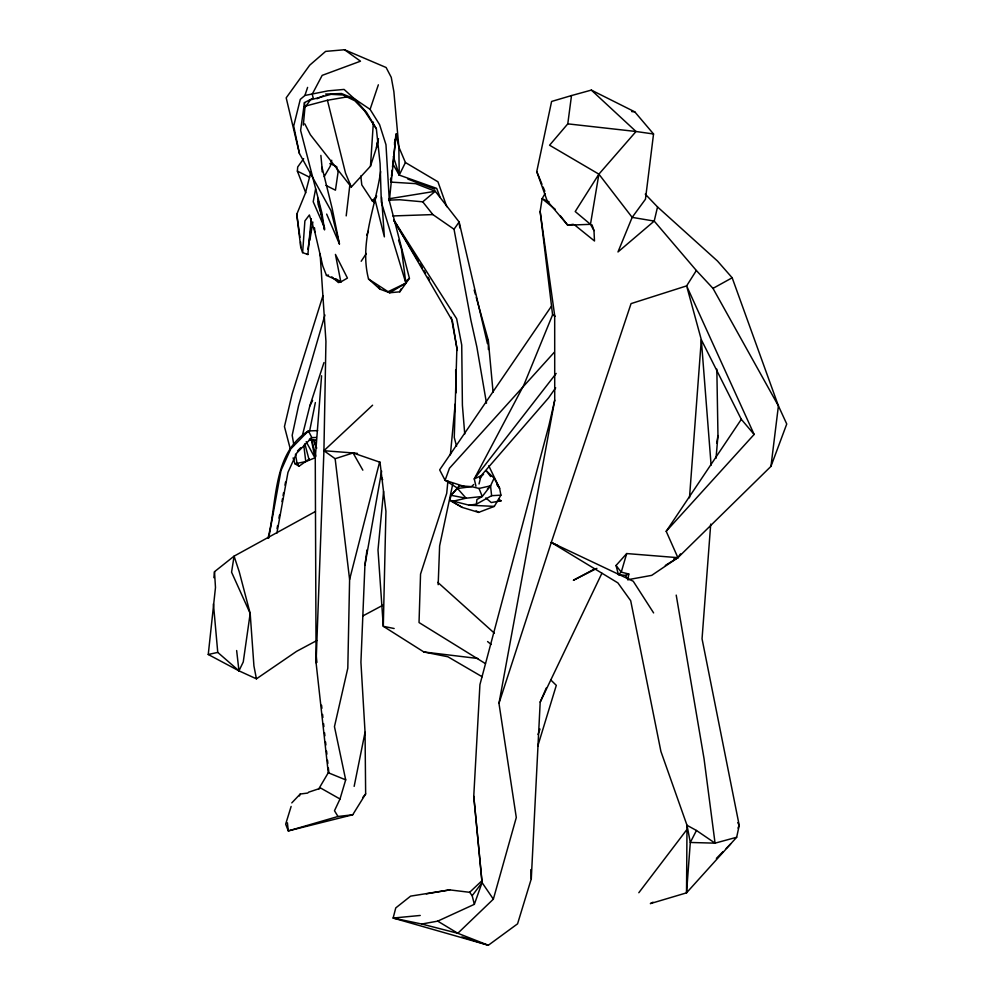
<?xml version="1.0" encoding="UTF-8"?>
<svg xmlns="http://www.w3.org/2000/svg" width="995" height="995" viewBox="0 0 995 995"><rect width="100%" height="100%" fill="white"/><g stroke="black" fill="none" stroke-linecap="round" stroke-linejoin="round"><path stroke-width="1.49" d="M645.245 194.125L657.533 206.948L654.212 221.089L617.982 251.959L632.161 217.37L645.457 199.211L653.541 133.989L634.76 111.838L591.341 90.097L571.503 95.57L567.784 123.853L549.576 145.22L598.89 174.15L632.161 217.37L654.212 221.089L696.351 270.503L686.625 285.888L631.054 303.612L551.292 542.462L617.895 582.896L630.693 600.706L660.916 751.461L687.01 825.29L686.525 892.851L650.369 903.609L653.043 902.204M318.524 789.296L328.275 772.742L316.087 662.819L323.922 450.71L325.937 341.434L320.104 253.638M372.603 405.201L323.922 450.71L335.141 458.707L349.606 579.488L347.802 668.205L334.457 726.636L345.688 779.856L340.004 798.997L334.482 810.738L337.989 816.485L352.715 814.781L365.65 793.948L365.053 732.295L360.924 662.247L364.916 565.222L366.993 549.961M418.36 261.225L393.659 219.994L452.389 320.875L456.879 348.262L454.267 437.452L456.556 446.282M380.625 171.513C375.563 207.209 359.133 242.606 368.536 279.01L379.891 289.122L389.717 292.766L399.828 291.809L409.442 278.326L389.344 200.891L385.973 144.698L379.592 124.636L370.09 109.363L354.456 98.828L344.071 89.426L328.027 90.856L304.918 95.458L300.279 99.4L293.687 126.042L299.42 153.491L330.925 210.554L339.444 244.049L326.671 214.099M438.173 584.687L439.628 545.857L452.862 483.607M420.226 915.462L393.137 918.049L421.743 924.032L437.713 921.134L474.341 904.331L472.177 895.699L469.64 892.304L449.74 889.891L410.624 896.122L395.761 907.925L393.137 918.049L488.334 945.25L517.574 923.82L531.28 878.859L540.198 702.097L546.317 687.943M474.341 904.331L482.065 882.59L473.757 796.224L479.926 684.647L548.904 425.562L554.725 400.226L554.688 315.577L540.148 211.425L542.126 198.701L545.098 193.515M381.607 197.52L384.368 236.86L375.127 200.045L376.583 195.766M304.806 123.853L310.365 134.735L351.31 187.06L370.476 166.19L373.386 122.136M311.211 218.664L307.878 254.521L302.617 252.63L304.893 220.927L309.37 214.995L314.88 232.146L322.753 265.901L326.459 275.404L340.837 281.908L347.442 278.09L335.439 254.409L340.837 281.908L338.437 282.58L331.783 276.846M689.485 497.786L701.313 339.705L686.625 285.888L754.135 434.442L666.202 531.305L677.906 557.673L651.725 575.359L627.907 579.699L625.556 575.408L618.405 574.612L616.042 565.483L626.701 553.556L677.906 557.673L770.963 466.356L786.746 424.007L778.413 405.885L712.992 288.388L696.351 270.503M305.751 192.781L297.381 171.128L297.704 166.986L303.674 158.653M710.716 524.091L702.047 638.802L739.223 825.39L736.661 837.268L686.525 892.851L690.306 842.466L687.01 825.29L696.463 830.477L715.057 843.151L736.661 837.268M321.572 375.799L315.266 458.086L316.087 662.819M716.027 458.26L717.967 435.561L716.835 369.17M303.326 125.121L304.955 107.423L304.458 102.609L313.276 98.107L312.194 94.239L322.169 75.371L360.501 61.193L344.531 49.75L325.626 51.392L309.731 65.16L286.187 97.846L299.42 153.491M383.572 491.368L378 550.011L383.299 626.303L423.858 651.974L447.899 656.775L482.165 676.762M447.899 480.983L446.73 493.284L420.549 574.078L419.032 622.547L485.46 663.628M450.374 454.827L455.175 404.069M316.87 640.506L296.56 651.364L256.424 678.839L238.962 670.841L208.253 654.499L215.48 587.498L214.51 571.702L234.074 556.155L315.44 511.492M307.965 249.335L311.062 228.104M389.344 200.891L396.147 134.151L398.846 146.986L405.425 162.533L437.949 181.799L446.767 206.674M213.875 577.672L214.51 571.702M390.824 182.147L391.147 179.15M391.483 176.152L392.154 170.145M392.49 167.148L396.147 134.151L395.587 137.161M476.394 504.166L491.617 495.684L490.535 485.834L479.005 488.458L471.655 486.63L459.441 485.809L451.121 495.323L449.752 500.274L469.118 505.186L476.394 504.166L476.916 499.515L482.264 496.48L490.535 485.834L494.105 478.16L486.169 470.66L490.647 476.555M346.198 215.89L349.942 184.187M770.963 466.356L778.413 405.885L732.171 277.779L717.519 261.063L657.533 206.948M304.458 102.609L300.614 130.432L321.907 212.93L324.544 229.92L318.412 201.376M370.476 166.19L376.471 147.646L377.316 142.011M394.505 144.81L396.147 134.151M716.786 443.198L717.967 435.561M627.907 579.699L628.803 574.015L621.253 572.137L616.042 565.483M309.793 240.442L312.865 222.072M653.541 133.989L636.029 131.502L598.89 174.15L590.47 224.323L593.99 230.591L594.488 240.989L574.252 224.646M364.916 565.222L381.657 471.12M268.016 538.084C277.505 501.816 272.17 453.683 308.413 430.922L317.666 430.624M268.662 538.233L281 470.498L290.751 448.932L308.413 430.922L311.87 437.626L316.273 437.477M277.058 528.606L277.605 525.596M278.961 518.109L279.508 515.099M281.971 501.604L282.518 498.607M283.065 495.609L283.612 492.612M284.98 485.112L285.528 482.115M276.896 533.146L287.965 472.389L296.684 453.123L311.87 437.626L309.37 439.305M421.743 924.032L457.799 933.285L493.358 899.157L516.293 817.529L498.968 703.328L554.725 400.226M315.614 188.901L313.201 201.749L324.731 228.216M394.455 143.168L395.015 140.158M315.365 402.552L309.644 430.922L302.517 434.927L309.806 406.035L323.96 362.59M354.158 786.373L365.053 732.295M598.89 174.15L575.222 211.549L590.47 224.323L567.735 225.206L547.225 200.965L536.753 171.575L551.603 101.453L571.503 95.57M376.471 147.646L378.498 138.616M331.708 160.245L330.278 166.14L324.221 176.6M479.018 483.98L481.082 475.747L548.618 397.838L555.683 387.801M349.606 579.488L379.68 461.767M310.95 171.812L305.415 193.154L296.771 214.286L300.776 247.481L302.617 252.63M324.942 314.992L298.537 405.823L292.182 435.312L293.948 445.486M626.701 553.556L621.253 572.137L618.405 574.612M537.735 746.2L556.304 685.356L550.956 680.107M291.125 806.447L285.664 824.158L288.289 830.912L352.715 814.781M322.952 295.689L292.157 393.896L284.446 426.606L290.329 449.106M498.968 703.328L551.292 542.462L633.243 581.254L653.615 612.92M304.918 95.458L307.604 87.386M370.09 109.363L378.349 84.811M538.009 734.509L539.999 729.036M399.828 291.809L400.848 289.048M366.695 235.28L368.399 230.964M299.458 795.963L300.241 794.022L307.865 793.04M540.148 211.425L552.586 314.818L523.855 385.028L474.254 478.906L475.946 486.182M737.991 828.051L739.223 825.39L737.78 822.641M540.198 702.097L601.9 573.269M213.427 603.865L217.756 652.397L238.962 670.841L243.253 661.973L250.18 613.455L239.21 571.677L234.074 556.155L231.574 572.2L250.18 613.455L253.936 665.991L256.424 678.839M439.939 196.923L436.693 188.391L399.231 175.095L405.425 162.533M309.806 406.035L312.592 400.475M696.463 830.477L690.306 842.466L715.057 843.151L704.025 758.576L676.214 595.11M449.752 500.274L462.277 507.413L478.632 512.4L494.328 506.38L500.908 495.162L499.627 488.346L488.769 465.809M361.185 261.262L366.347 253.501M666.202 531.305L741.312 419.33L701.313 339.705L711.114 465.2M665.319 565.434L677.906 557.673L680.518 553.842M551.292 306.41L439.653 469.876L445.088 480.299L457.887 488.371M486.493 403.211L476.854 346.956L470.921 320.315L454.031 229.236L459.13 221.984L435.275 191.276L415.624 183.64L391.445 182.147L390.388 179.324M459.441 485.809L451.121 495.323L466.083 498.209L482.264 496.48L479.005 488.458M304.955 107.423L310.452 99.886L331.099 94.326L342.952 94.973L354.892 100.806L364.456 110.768L376.359 128.79L380.09 163.578L381.334 202.084L405.873 283.152L389.717 292.766L368.536 279.01M472.177 895.699L482.065 882.59L473.757 796.224M638.815 892.726L686.612 829.917M556.168 373.436L474.254 478.906L481.082 475.747M362.727 797.542L365.65 793.948M554.265 352.305L449.454 468.247L445.088 480.299L465.374 486.829M291.784 802.903L300.241 794.022M473.645 484.54L471.655 486.63L457.538 488.495L466.083 498.209L452.066 501.455L462.277 507.413M479.602 478.309L483.57 474.155M297.505 450.971L300.689 447.725M716.388 858.374L722.942 851.745M726.213 848.436L730.591 844.021M487.388 488.993L490.535 485.834M374.617 202.632L372.242 200.729L376.508 196.6M469.64 892.304L481.941 880.724M389.057 200.132L399.754 199.746L422.738 201.823L435.275 191.276L388.945 198.789M406.171 280.926L409.442 278.326M309.221 458.981L299.01 466.245L294.993 463.782L293.127 457.911M712.992 288.388L732.171 277.779M294.993 463.782L305.776 461.58L314.942 457.849L315.751 456.071L311.808 439.802M362.939 615.893L383.249 605.035M595.11 568.692L573.381 580.272L596.9 568.369M387.64 291.908L405.873 283.152L401.42 248.862L398.585 240.181M316.932 98.766L323.487 95.794M625.556 575.408L628.803 574.015M308.475 792.231L320.8 788.127L340.004 798.997M335.141 458.707L353.063 452.949L357.503 453.409M673.665 559.016L677.906 557.673M337.989 816.485L288.289 830.912L287.406 822.778M304.308 106.39L327.43 100.271L347.305 96.851M208.253 654.499L217.756 652.397M498.594 499.08L501.057 500.808L491.256 502.55L485.759 497.935M426.295 893.846L449.74 889.891M573.269 224.285L567.735 225.206L560.197 215.567M326.459 275.404L328.524 275.08M360.787 175.978L361.794 184.896L372.242 200.729L375.277 200.381M491.617 495.684L500.908 495.162M325.564 94.077L341.459 93.518L354.456 98.828L366.533 112.323L376.359 128.79M372.242 200.729L375.289 200.617M392.814 215.952L432.862 214.584L454.031 229.236M309.482 440.113L316.31 439.889M498.321 500.883L501.057 500.808M469.118 505.186L494.328 506.38M323.922 450.71L353.063 452.949L380.003 462.24L385.936 511.343L383.299 626.303L394.144 628.517M631.688 111.589L634.76 111.838M567.784 123.853L636.029 131.502L591.341 90.097M423.858 651.974L477.886 658.491M461.991 936.904L488.334 945.25L457.799 933.285L437.713 921.134M328.275 772.742L345.688 779.856M407.826 179.075L434.74 189.187M344.531 49.75L386.122 67.511L391.259 77.349L393.871 91.664L398.846 146.986L399.231 175.095L393.174 164.449M329.855 163.615L335.551 166.041M549.091 201.848L542.126 198.701L555.21 209.273M551.292 542.462L558.133 545.695M297.381 171.128L309.619 177.247M325.937 185.418L335.452 190.182L338.076 172.21L336.608 166.488M552.586 314.818L555.21 316.348M335.825 278.799L340.837 281.908M476.145 510.808L478.632 512.4M487.575 641.551L491.132 644.461M437.825 582.386L494.391 633.193M307.045 253.787L307.878 254.521M741.312 419.33L754.135 434.442M422.738 201.823L432.862 214.584M496.94 484.814L499.627 488.346L494.105 478.16M482.065 882.59L493.358 899.157M297.343 463.67L299.01 466.245L296.97 462.911L295.453 454.193M393.759 219.907L456.655 318.748L461.73 345.041L462.401 405.251L464.74 434.007M419.952 263.886L422.34 267.866M423.932 270.528L425.537 273.19M427.925 277.182L429.517 279.844M353.063 452.949L362.839 470.162M378.51 286.585L379.891 289.122M380.538 475.759L382.714 479.777M306.174 441.668L314.942 457.849L311.41 439.902M351.31 187.06L345.526 173.142L327.43 100.271M536.753 171.575L541.952 184.224M543.108 187.035L544.837 191.251M313.189 439.541L316.721 448.148M592.025 224.87L593.99 230.591M393.373 156.538L399.231 175.095M321.758 215.977L318.064 204.162L317.865 198.204M474.167 290.018L475.411 294.445M476.244 297.405L488.284 340.29L493.097 392.353M304.843 443.708L309.097 459.814M320.875 155.394L322.019 167.309L332.119 208.253L339.444 244.049M487.438 343.586L459.13 221.984L459.765 227.905M451.295 317.256L457.327 350.451M390.761 177.943L391.445 182.147M296.771 214.286L299.943 237.345M303.786 445.287L305.776 461.58M236.648 650.543L238.962 670.841M316.111 654.76L316.932 662.409M321.572 705.231L321.907 708.291M322.567 714.41L322.902 717.47M323.562 723.589L323.897 726.649M324.557 732.768L324.892 735.827M325.552 741.934L325.887 744.994M326.547 751.113L326.882 754.173M327.542 760.292L327.865 763.352M328.362 767.941L328.86 772.53M314.644 440.598L315.067 444.889M314.532 227.83L314.88 232.146M530.795 869.605L531.28 878.859M300.577 241.959L300.776 247.481M322.019 167.309L322.144 171.861M455.673 370.065L455.996 392.876M488.284 340.29L488.396 349.506"/></g></svg>
